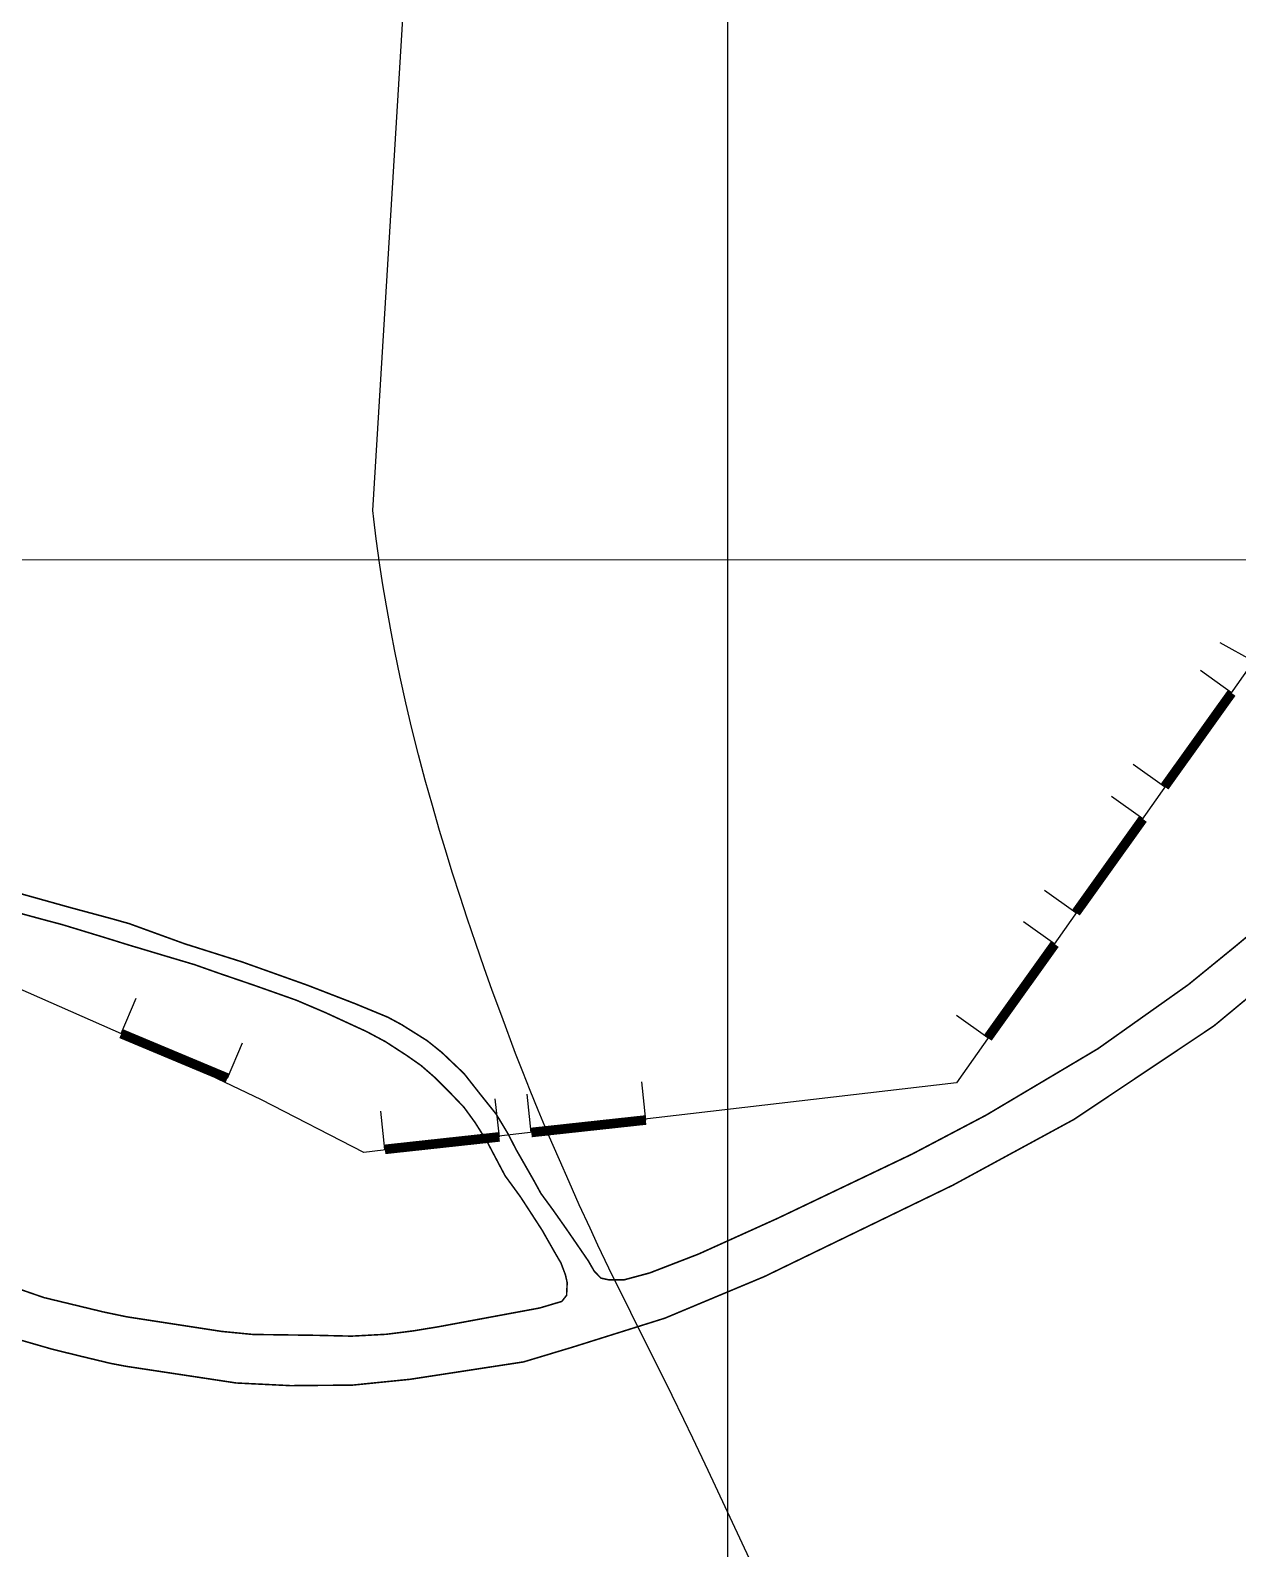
# Model space of a CAD drawing. Header units: millimetres. Extents: x 37412591 to 74834139, y 4258245 to 8527567.
# Drawn here: x 37413818.4 to 37414132.7, y 4261242.7 to 4261637.8 of the extents above; entities that cross this region are included whole.
import ezdxf

# ---------------------------------------------------------------- set-up
doc = ezdxf.new("R2010")
doc.units = ezdxf.units.MM
for name, color, linetype in [('6号煤底板等高线', 7, 'Continuous'), ('BJ', 7, 'Continuous'), ('DLSS', 4, 'Continuous'), ('MAPLAYER_5', 7, 'Continuous'), ('图层1', 7, 'Continuous'), ('钻孔', 7, 'Continuous')]:
    doc.layers.add(name, color=color, linetype=linetype)

# ---------------------------------------------------------------- blocks, each defined once
blk = doc.blocks.new('7')
at = {"layer": 'BJ'}
for p, q in [((-3, 0), (-3, 2)), ((3, 0), (3, 2))]:
    blk.add_line(p, q, dxfattribs=at)
at = {"layer": 'BJ', "const_width": 0.5}
blk.add_lwpolyline([(-3, 0), (3, 0)], dxfattribs=at)
blk = doc.blocks.new('*E40')
at = {"layer": '图层1', "lineweight": 15}
for p, xscale, yscale, rotation in [((646915, 2938791), 4999.999998641332, 5000.00000190734, 60.9885123962318), ((625159, 2905259), 5000.000000132835, 5000.000001907348, 54.42684420539365), ((602070, 2872466), 5000.000000132835, 5000.000001907348, 54.42684420539365), ((579133, 2839889), 5000.000000132835, 5000.000001907348, 54.42684420539365), ((358686, 2823007), 4999.999999030015, 5000.000000953672, 337.2878656948604), ((466500, 2804700), 5000.000000413489, 5000.000001907348, 6.212724453938254), ((428384, 2800306), 5000.000000413489, 5000.000001907348, 6.212724453938254)]:
    blk.add_blockref('7', p, dxfattribs=dict(at, xscale=xscale, yscale=yscale, rotation=rotation))

msp = doc.modelspace()

# ---------------------------------------------------------------- linework, layer by layer
at = {"linetype": 'ByBlock', "lineweight": 20}
msp.add_line((37416981.26, 4261500, 4910.12), (37412646.51, 4261500, 4910.12), dxfattribs=at)
at = {"layer": '6号煤底板等高线', "elevation": 3681.95}
msp.add_lwpolyline([(37414005.63, 4261240.03), (37413994.88, 4261263.03), (37413990.89, 4261271.45), (37413988.56, 4261276.3), (37413985.51, 4261282.52), (37413974.71, 4261304.1), (37413969.03, 4261315.67), (37413966.16, 4261321.67), (37413964.12, 4261326.05), (37413961.33, 4261332.14), (37413958.66, 4261338.1), (37413956.15, 4261343.84), (37413953.26, 4261350.57), (37413950.66, 4261356.76), (37413948.54, 4261361.91), (37413946.62, 4261366.74), (37413944.76, 4261371.53), (37413941.13, 4261381.22), (37413938.67, 4261387.97), (37413936.57, 4261393.87), (37413934.38, 4261400.16), (37413932.13, 4261406.8), (37413930.29, 4261412.39), (37413928.34, 4261418.49), (37413926.4, 4261424.76), (37413924.97, 4261429.55), (37413923.08, 4261436.05), (37413921.25, 4261442.65), (37413919.49, 4261449.31), (37413917.78, 4261456.13), (37413916.19, 4261462.81), (37413914.7, 4261469.52), (37413913.31, 4261476.25), (37413912.33, 4261481.31), (37413911.12, 4261488.05), (37413910.21, 4261493.53), (37413909.43, 4261498.66), (37413908.48, 4261505.5), (37413907.85, 4261510.63), (37413907.61, 4261512.82), (37413915.95, 4261649.49)], dxfattribs=at)
at = {"layer": 'DLSS', "linetype": 'Continuous', "elevation": 3568.18, "flags": 128}
for points in [[(37414145.99, 4261410.97, 0.4, 0.4, 0), (37414132.01, 4261399.36, 0.4, 0.4, 0), (37414119.89, 4261389.48, 0.4, 0.4, 0), (37414096.33, 4261372.79, 0.4, 0.4, 0), (37414067.26, 4261355.52, 0.4, 0.4, 0), (37414048.01, 4261345.39, 0.4, 0.4, 0), (37414012.99, 4261328.66, 0.4, 0.4, 0), (37413992.39, 4261319.36, 0.4, 0.4, 0), (37413979.67, 4261314.44, 0.4, 0.4, 0), (37413972.93, 4261312.62, 0.4, 0.4, 0), (37413969.07, 4261312.62, 0.4, 0.4, 0), (37413966.95, 4261313.08, 0.4, 0.4, 0), (37413965.21, 4261314.89, 0.4, 0.4, 0), (37413963.69, 4261317.54, 0.4, 0.4, 0), (37413958.14, 4261325.62, 0.4, 0.4, 0), (37413954.54, 4261330.74, 0.4, 0.4, 0), (37413951.32, 4261335.14, 0.4, 0.4, 0), (37413949.43, 4261338.59, 0.4, 0.4, 0), (37413944.92, 4261346.47, 0.4, 0.4, 0), (37413942.75, 4261350.68, 0.4, 0.4, 0), (37413939.67, 4261355.79, 0.4, 0.4, 0), (37413935.31, 4261361.24, 0.4, 0.4, 0), (37413931.33, 4261366.3, 0.4, 0.4, 0), (37413925.51, 4261371.85, 0.4, 0.4, 0), (37413921.72, 4261374.88, 0.4, 0.4, 0), (37413915.08, 4261379.05, 0.4, 0.4, 0), (37413911.49, 4261380.99, 0.4, 0.4, 0), (37413903.01, 4261384.49, 0.4, 0.4, 0), (37413890.65, 4261389.28, 0.4, 0.4, 0), (37413873.5, 4261395.39, 0.4, 0.4, 0), (37413858.62, 4261400.09, 0.4, 0.4, 0), (37413844.17, 4261405.34, 0.4, 0.4, 0), (37413839.64, 4261406.61, 0.4, 0.4, 0), (37413829.01, 4261409.47, 0.4, 0.4, 0), (37413818.45, 4261412.42, 0.4, 0.4, 0), (37413805.17, 4261416.16, 0.4, 0.4, 0)], [(37414146, 4261410.96, 0.4, 0.4, 0), (37414132.02, 4261399.35, 0.4, 0.4, 0), (37414119.89, 4261389.47, 0.4, 0.4, 0), (37414096.34, 4261372.78, 0.4, 0.4, 0), (37414067.26, 4261355.51, 0.4, 0.4, 0), (37414048.02, 4261345.38, 0.4, 0.4, 0), (37414013, 4261328.66, 0.4, 0.4, 0), (37413992.4, 4261319.35, 0.4, 0.4, 0), (37413979.68, 4261314.43, 0.4, 0.4, 0), (37413972.94, 4261312.62, 0.4, 0.4, 0), (37413969.08, 4261312.62, 0.4, 0.4, 0), (37413966.96, 4261313.07, 0.4, 0.4, 0), (37413965.22, 4261314.89, 0.4, 0.4, 0), (37413963.7, 4261317.53, 0.4, 0.4, 0), (37413958.15, 4261325.61, 0.4, 0.4, 0), (37413954.55, 4261330.73, 0.4, 0.4, 0), (37413951.33, 4261335.13, 0.4, 0.4, 0), (37413949.44, 4261338.59, 0.4, 0.4, 0), (37413944.93, 4261346.46, 0.4, 0.4, 0), (37413942.76, 4261350.67, 0.4, 0.4, 0), (37413939.68, 4261355.78, 0.4, 0.4, 0), (37413935.32, 4261361.23, 0.4, 0.4, 0), (37413931.34, 4261366.3, 0.4, 0.4, 0), (37413925.51, 4261371.84, 0.4, 0.4, 0), (37413921.73, 4261374.87, 0.4, 0.4, 0), (37413915.09, 4261379.04, 0.4, 0.4, 0), (37413911.49, 4261380.98, 0.4, 0.4, 0), (37413903.02, 4261384.48, 0.4, 0.4, 0), (37413890.65, 4261389.27, 0.4, 0.4, 0), (37413873.51, 4261395.39, 0.4, 0.4, 0), (37413858.63, 4261400.08, 0.4, 0.4, 0), (37413844.18, 4261405.33, 0.4, 0.4, 0), (37413839.65, 4261406.61, 0.4, 0.4, 0), (37413829.02, 4261409.47, 0.4, 0.4, 0), (37413818.46, 4261412.42, 0.4, 0.4, 0), (37413805.18, 4261416.15, 0.4, 0.4, 0)], [(37413815.81, 4261296.98, 0.4, 0.4, 0), (37413823.89, 4261294.65, 0.4, 0.4, 0), (37413830.34, 4261293.05, 0.4, 0.4, 0), (37413839.37, 4261290.88, 0.4, 0.4, 0), (37413843.35, 4261290.13, 0.4, 0.4, 0), (37413872.02, 4261285.79, 0.4, 0.4, 0), (37413886.15, 4261285.1, 0.4, 0.4, 0), (37413902.34, 4261285.24, 0.4, 0.4, 0), (37413917.3, 4261286.75, 0.4, 0.4, 0), (37413946.84, 4261291.28, 0.4, 0.4, 0), (37413959.6, 4261295.12, 0.4, 0.4, 0), (37413983.61, 4261302.66, 0.4, 0.4, 0), (37414009.54, 4261313.5, 0.4, 0.4, 0), (37414058.58, 4261337.27, 0.4, 0.4, 0), (37414090.14, 4261354.41, 0.4, 0.4, 0), (37414126.54, 4261378.73, 0.4, 0.4, 0), (37414149.04, 4261397.38, 0.4, 0.4, 0)]]:
    msp.add_lwpolyline(points, format="xyseb", dxfattribs=at)
at = {"layer": 'DLSS', "linetype": 'Continuous', "const_width": 0.4, "elevation": 3568.18}
msp.add_lwpolyline([(37413812, 4261311.46), (37413822, 4261308.01), (37413837.49, 4261304.27), (37413843.58, 4261303), (37413868.23, 4261299.21), (37413876.35, 4261298.42), (37413892.61, 4261298.2), (37413902.05, 4261297.98), (37413911.02, 4261298.46), (37413918.04, 4261299.34), (37413924.71, 4261300.43), (37413951.04, 4261305.31), (37413956.79, 4261307.02), (37413958.02, 4261308.6), (37413958.18, 4261311.9), (37413957.71, 4261313.96), (37413956.55, 4261317.03), (37413954.79, 4261320.04), (37413951.65, 4261325.56), (37413946.06, 4261334.17), (37413942, 4261339.74), (37413937.24, 4261348.76), (37413934.19, 4261353.59), (37413931.29, 4261357.57), (37413927.57, 4261361.45), (37413923.66, 4261365.35), (37413920.15, 4261368.41), (37413916.4, 4261371.03), (37413910.9, 4261374.6), (37413905.91, 4261377.27), (37413903.05, 4261378.58), (37413895.31, 4261382.15), (37413887.73, 4261385.39), (37413876.55, 4261389.34), (37413867.38, 4261392.47), (37413861.16, 4261394.67), (37413855.43, 4261396.37), (37413845.83, 4261399.24), (37413844.57, 4261399.61), (37413837.68, 4261401.75), (37413826.63, 4261405.11), (37413822.29, 4261406.26), (37413802.98, 4261411.49)], dxfattribs=at)
at = {"layer": 'MAPLAYER_5', "color": 2}
for p, q in [((37414136.81, 4261473.63, 4910.12), (37414059.55, 4261363.9, 4910.12)), ((37413848.06, 4261374.08, 4910.12), (37413809.07, 4261391.19, 4910.12)), ((37413878.6, 4261359.49, 4910.12), (37413848.06, 4261374.08, 4910.12)), ((37414059.55, 4261363.9, 4910.12), (37413940.41, 4261350, 4910.12)), ((37413905.21, 4261345.74, 4910.12), (37413878.6, 4261359.49, 4910.12)), ((37413940.41, 4261350, 4910.12), (37413905.21, 4261345.74, 4910.12))]:
    msp.add_line(p, q, dxfattribs=at)
at = {"layer": '钻孔'}
msp.add_line((37414000, 4258300.88, 4910.12), (37414000, 4263462.94, 4910.12), dxfattribs=at)

# ---------------------------------------------------------------- block references
at = {"lineweight": -3, "ltscale": 2, "xscale": 0.0010000020265579, "yscale": 0.0010000020265579, "zscale": 0.0010000020265579}
msp.add_blockref('*E40', (37413497.24, 4258547.9, 4910.12), dxfattribs=at)

doc.saveas('drawing.dxf')
